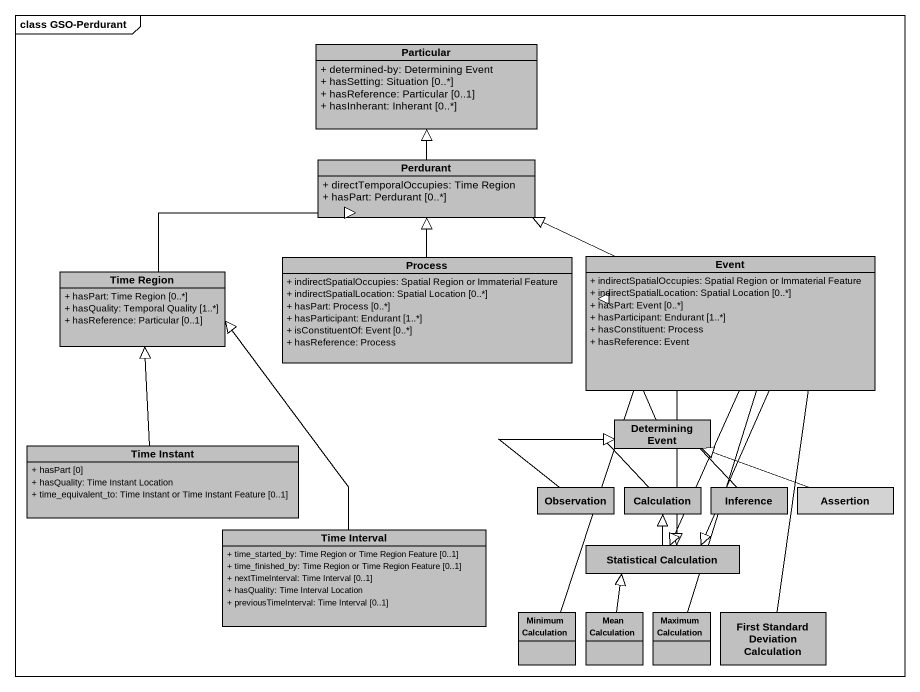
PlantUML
@startuml
mainframe class GSO-Perdurant
hide circle
hide empty members
skinparam classAttributeIconSize 0
class Particular #C0C0C0 {
  + determined-by: Determining Event
  + hasSetting: Situation [0..*]
  + hasReference: Particular [0..1]
  + hasInherant: Inherant [0..*]
}
class Perdurant #C0C0C0 {
  + directTemporalOccupies: Time Region
  + hasPart: Perdurant [0..*]
}
class "Process" as Process_ #C0C0C0 {
  + indirectSpatialOccupies: Spatial Region or Immaterial Feature
  + indirectSpatialLocation: Spatial Location [0..*]
  + hasPart: Process [0..*]
  + hasParticipant: Endurant [1..*]
  + isConstituentOf: Event [0..*]
  + hasReference: Process
}
class Event #C0C0C0 {
  + indirectSpatialOccupies: Spatial Region or Immaterial Feature
  + indirectSpatialLocation: Spatial Location [0..*]
  + hasPart: Event [0..*]
  + hasParticipant: Endurant [1..*]
  + hasConstituent: Process
  + hasReference: Event
}
class "Time Region" as Time_Region #C0C0C0 {
  + hasPart: Time Region [0..*]
  + hasQuality: Temporal Quality [1..*]
  + hasReference: Particular [0..1]
}
class "Determining Event" as Determining_Event #C0C0C0
class "Time Instant" as Time_Instant #C0C0C0 {
  + hasPart [0]
  + hasQuality: Time Instant Location
  + time_equivalent_to: Time Instant or Time Instant Feature [0..1]
}
class Observation #C0C0C0
class Calculation #C0C0C0
class Inference #C0C0C0
class Assertion #D3D3D3
class "Time Interval" as Time_Interval #C0C0C0 {
  + time_started_by: Time Region or Time Region Feature [0..1]
  + time_finished_by: Time Region or Time Region Feature [0..1]
  + nextTimeInterval: Time Interval [0..1]
  + hasQuality: Time Interval Location
  + previousTimeInterval: Time Interval [0..1]
}
class "Statistical Calculation" as Statistical_Calculation #C0C0C0
class "Minimum Calculation" as Minimum_Calculation #C0C0C0
class "Mean Calculation" as Mean_Calculation #C0C0C0
class "Maximum Calculation" as Maximum_Calculation #C0C0C0
class "First Standard Deviation Calculation" as First_Standard_Deviation #C0C0C0
Perdurant -up-|> Particular
Process_ -up-|> Perdurant
Event -left-|> Perdurant
Time_Region -right-|> Perdurant
Determining_Event -up-|> Event
Time_Instant -up-|> Time_Region
Observation -up-|> Determining_Event
Calculation -up-|> Determining_Event
Inference -up-|> Determining_Event
Assertion -left-|> Determining_Event
Time_Interval -up-|> Time_Region
Statistical_Calculation -up-|> Calculation
Minimum_Calculation -up-|> Statistical_Calculation
Mean_Calculation -up-|> Statistical_Calculation
Maximum_Calculation -up-|> Statistical_Calculation
First_Standard_Deviation -up-|> Statistical_Calculation
@enduml
